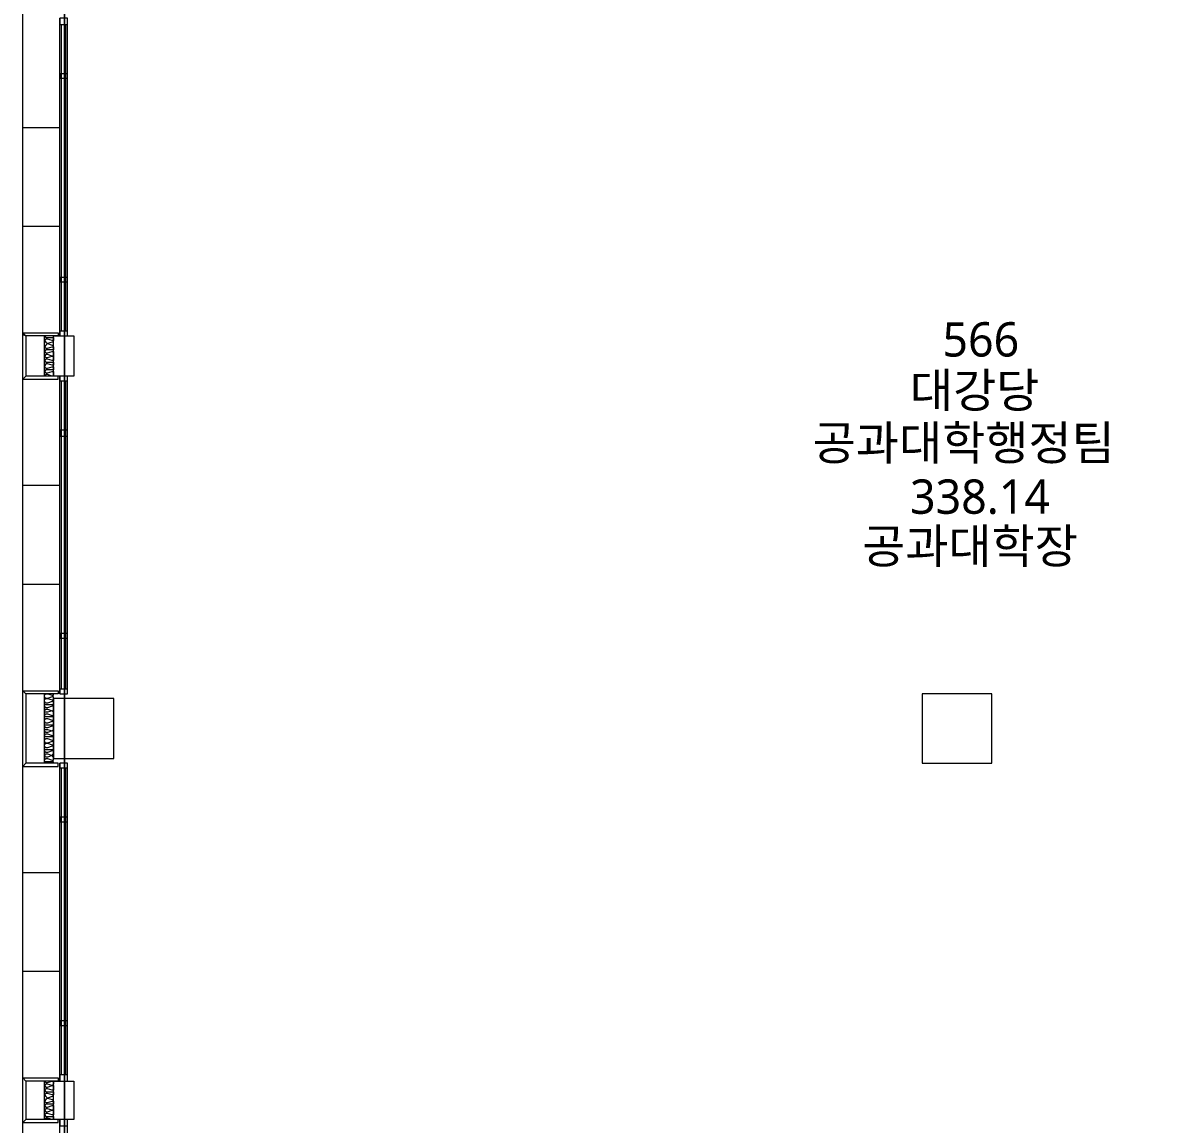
# Model space of a CAD drawing. Header units: millimetres. Extents: x -4048 to 127016, y -1911 to 106724.
# Drawn here: x 62027 to 73513, y 68490 to 79595 of the extents above; entities that cross this region are included whole.
import ezdxf

# ---------------------------------------------------------------- set-up
doc = ezdxf.new("R2010")
doc.units = ezdxf.units.MM
doc.layers.add('PDF_문자', color=7, linetype='Continuous')
doc.layers.add('PDF_형상', color=7, linetype='Continuous')
doc.styles.add('PDF 맑은 고딕', font='malgun.ttf')

msp = doc.modelspace()

# ---------------------------------------------------------------- linework, layer by layer
at = {"layer": 'PDF_형상', "lineweight": 5}
for points in [[(62447, 67479), (62447, 84369), (62447, 87744), (80955, 87744), (81748, 87744), (81748, 67479)], [(67781, 39391), (67781, 41801), (62027, 41801), (62027, 86516)], [(62400, 76437), (62400, 79641)], [(62478, 76437), (62478, 79641)], [(62416, 76484), (62416, 79579)], [(62462, 76484), (62462, 79579)], [(62400, 78537), (62027, 78537)], [(62400, 77542), (62027, 77542)], [(62400, 72829), (62400, 76033)], [(62416, 72876), (62416, 75986)], [(62462, 72876), (62462, 75986)], [(62478, 72829), (62478, 76033)], [(62400, 74929), (62027, 74929)], [(62400, 73933), (62027, 73933)], [(62245, 72129), (62245, 72829)], [(62338, 72129), (62338, 72145), (62322, 72145), (62276, 72145), (62260, 72145), (62245, 72145), (62245, 72160), (62260, 72176), (62276, 72176), (62322, 72160), (62338, 72160), (62338, 72176), (62338, 72192), (62322, 72207), (62276, 72192), (62260, 72192), (62245, 72207), (62260, 72223), (62276, 72223), (62322, 72207), (62338, 72223), (62338, 72238), (62338, 72254), (62322, 72254), (62276, 72238), (62260, 72238), (62245, 72254), (62245, 72269), (62260, 72269), (62276, 72269), (62322, 72269), (62338, 72269), (62338, 72285), (62338, 72300), (62322, 72300), (62276, 72285), (62260, 72285), (62245, 72300), (62245, 72316), (62260, 72331), (62276, 72331), (62260, 72331), (62245, 72347), (62245, 72363), (62260, 72378), (62276, 72378), (62322, 72363), (62338, 72363), (62338, 72378), (62338, 72394), (62322, 72394), (62276, 72394), (62260, 72394), (62245, 72394), (62245, 72409), (62260, 72425), (62276, 72425), (62322, 72409), (62338, 72409), (62338, 72425), (62338, 72456), (62322, 72456), (62276, 72440), (62260, 72440), (62245, 72456), (62245, 72471), (62260, 72471), (62276, 72471), (62322, 72456), (62338, 72471), (62338, 72487), (62338, 72503), (62322, 72503), (62276, 72487), (62260, 72487), (62245, 72503), (62245, 72518), (62260, 72518), (62276, 72518), (62322, 72518), (62338, 72518), (62338, 72534), (62338, 72549), (62322, 72549), (62276, 72534), (62260, 72534), (62245, 72549), (62245, 72565), (62260, 72580), (62276, 72580), (62322, 72565), (62338, 72565), (62338, 72580), (62338, 72596), (62322, 72596), (62276, 72596), (62260, 72596), (62245, 72596), (62245, 72611), (62260, 72627), (62276, 72627), (62322, 72611), (62338, 72611), (62338, 72627), (62338, 72643), (62322, 72658), (62276, 72643), (62260, 72643), (62245, 72643), (62245, 72658), (62260, 72674), (62276, 72674), (62322, 72658), (62338, 72658), (62338, 72689), (62338, 72705), (62322, 72705), (62276, 72689), (62260, 72689), (62245, 72705), (62245, 72720), (62260, 72720), (62276, 72720), (62322, 72720), (62338, 72720), (62338, 72736), (62338, 72751), (62322, 72751), (62276, 72736), (62260, 72736), (62245, 72751), (62245, 72767), (62260, 72783), (62276, 72783), (62260, 72783), (62245, 72798), (62245, 72814), (62260, 72829), (62276, 72829), (62322, 72814), (62338, 72814), (62338, 72829)], [(62400, 68925), (62400, 72129)], [(62416, 68988), (62416, 72083)], [(62462, 68988), (62462, 72083)], [(62478, 68925), (62478, 72129)], [(62400, 71025), (62027, 71025)], [(62400, 70030), (62027, 70030)], [(62400, 65333), (62400, 68537)], [(62478, 65333), (62478, 68537)]]:
    msp.add_lwpolyline(points, dxfattribs=at)
for points in [[(67268, 84369), (66335, 84369), (64935, 84369), (62447, 84369), (62447, 67479), (67502, 67479), (67502, 64711), (69897, 64711), (69897, 67479), (73505, 67479), (73505, 64711), (75900, 64711), (75900, 67479), (80955, 67479), (80955, 84369), (78466, 84369), (77066, 84369), (76133, 84369), (74874, 86002), (68512, 86002)], [(62478, 79579), (62478, 79641), (62400, 79641), (62400, 79579)], [(62478, 79035), (62478, 79081), (62400, 79081), (62400, 79035)], [(62478, 76982), (62478, 77028), (62400, 77028), (62400, 76982)], [(62058, 76437), (62027, 76469), (62385, 76469), (62385, 76437)], [(62058, 76437), (62027, 76469), (62385, 76469), (62385, 76437)], [(62058, 76033), (62027, 76002), (62385, 76002), (62385, 76033), (62058, 76033), (62027, 76002), (62027, 76453), (62058, 76437)], [(62058, 76033), (62027, 76002), (62385, 76002), (62385, 76033), (62058, 76033), (62027, 76002), (62027, 76453), (62058, 76437)], [(62276, 76422), (62322, 76422), (62338, 76422), (62338, 76406), (62338, 76391), (62322, 76391), (62276, 76406), (62260, 76406), (62245, 76391), (62260, 76375), (62276, 76360), (62260, 76344), (62245, 76329), (62260, 76313), (62276, 76313), (62322, 76329), (62338, 76329), (62338, 76313), (62338, 76297), (62322, 76297), (62276, 76297), (62260, 76297), (62245, 76282), (62260, 76266), (62276, 76266), (62322, 76282), (62338, 76282), (62338, 76266), (62338, 76251), (62338, 76235), (62322, 76235), (62276, 76251), (62260, 76251), (62245, 76235), (62260, 76220), (62276, 76220), (62322, 76235), (62338, 76235), (62338, 76220), (62338, 76204), (62338, 76189), (62322, 76189), (62276, 76204), (62260, 76204), (62245, 76189), (62260, 76173), (62276, 76173), (62322, 76173), (62338, 76173), (62338, 76157), (62338, 76142), (62322, 76142), (62276, 76157), (62260, 76157), (62245, 76126), (62260, 76111), (62276, 76111), (62322, 76126), (62338, 76126), (62338, 76111), (62338, 76095), (62322, 76095), (62276, 76095), (62260, 76095), (62245, 76080), (62260, 76064), (62276, 76064), (62322, 76080), (62338, 76080), (62338, 76064), (62338, 76049), (62338, 76033), (62322, 76033), (62276, 76049), (62260, 76049), (62245, 76033), (62245, 76437), (62260, 76422)], [(62338, 76437), (62540, 76437), (62540, 76033), (62338, 76033)], [(62478, 76437), (62478, 76484), (62400, 76484), (62400, 76437)], [(62276, 76360), (62322, 76344), (62338, 76344), (62338, 76360), (62338, 76375), (62322, 76375)], [(62478, 75986), (62478, 76033), (62400, 76033), (62400, 75986)], [(62478, 75426), (62478, 75489), (62400, 75489), (62400, 75426)], [(62478, 73389), (62478, 73436), (62400, 73436), (62400, 73389)], [(62058, 72129), (62027, 72098), (62385, 72098), (62385, 72129), (62058, 72129), (62027, 72098), (62027, 72860), (62058, 72829)], [(62058, 72829), (62027, 72860), (62385, 72860), (62385, 72829)], [(62058, 72129), (62027, 72098), (62385, 72098), (62385, 72129), (62058, 72129), (62027, 72098), (62027, 72860), (62058, 72829)], [(62058, 72829), (62027, 72860), (62385, 72860), (62385, 72829)], [(62478, 72829), (62478, 72876), (62400, 72876), (62400, 72829)], [(71794, 72829), (71094, 72829), (71094, 72129), (71794, 72129)], [(62276, 72783), (62322, 72767), (62338, 72767), (62338, 72783), (62338, 72798), (62322, 72798)], [(62945, 72783), (62338, 72783), (62338, 72176), (62945, 72176)], [(62276, 72331), (62322, 72316), (62338, 72316), (62338, 72331), (62338, 72347), (62322, 72347)], [(62478, 72083), (62478, 72129), (62400, 72129), (62400, 72083)], [(62478, 71538), (62478, 71585), (62400, 71585), (62400, 71538)], [(62478, 69485), (62478, 69532), (62400, 69532), (62400, 69485)], [(62058, 68925), (62027, 68957), (62385, 68957), (62385, 68925)], [(62058, 68537), (62027, 68506), (62027, 68957), (62058, 68925)], [(62058, 68925), (62027, 68957), (62385, 68957), (62385, 68925)], [(62058, 68537), (62027, 68506), (62027, 68957), (62058, 68925)], [(62276, 68910), (62322, 68925), (62338, 68925), (62338, 68910), (62338, 68894), (62322, 68879), (62276, 68894), (62260, 68894), (62245, 68879), (62260, 68863), (62276, 68863), (62322, 68879), (62338, 68879), (62338, 68863), (62338, 68848), (62338, 68832), (62322, 68832), (62276, 68848), (62260, 68848), (62245, 68832), (62260, 68817), (62276, 68817), (62322, 68817), (62338, 68817), (62338, 68801), (62338, 68785), (62322, 68785), (62276, 68801), (62260, 68801), (62245, 68785), (62260, 68770), (62276, 68754), (62260, 68739), (62245, 68723), (62260, 68708), (62276, 68708), (62322, 68723), (62338, 68723), (62338, 68708), (62338, 68692), (62322, 68692), (62276, 68692), (62260, 68692), (62245, 68677), (62260, 68661), (62276, 68661), (62322, 68677), (62338, 68677), (62338, 68661), (62338, 68645), (62338, 68630), (62322, 68630), (62276, 68645), (62260, 68645), (62245, 68630), (62260, 68614), (62276, 68614), (62322, 68630), (62338, 68630), (62338, 68614), (62338, 68599), (62338, 68583), (62322, 68583), (62276, 68599), (62260, 68599), (62245, 68583), (62260, 68568), (62276, 68568), (62322, 68568), (62338, 68568), (62338, 68552), (62338, 68537), (62322, 68537), (62276, 68552), (62260, 68552), (62245, 68537), (62245, 68925), (62260, 68910)], [(62540, 68925), (62540, 68537), (62338, 68537), (62338, 68925)], [(62478, 68925), (62478, 68988), (62400, 68988), (62400, 68925)], [(62276, 68754), (62322, 68739), (62338, 68739), (62338, 68754), (62338, 68770), (62322, 68770)], [(62058, 68537), (62027, 68506), (62385, 68506), (62385, 68537)], [(62058, 68537), (62027, 68506), (62385, 68506), (62385, 68537)], [(62478, 68474), (62478, 68537), (62400, 68537), (62400, 68474)]]:
    msp.add_lwpolyline(points, close=True, dxfattribs=at)

# ---------------------------------------------------------------- texts
at = {"layer": 'PDF_문자', "char_height": 346.5, "attachment_point": 4, "style": 'PDF 맑은 고딕'}
for s, insert in [('566', (71297, 76400)), ('대강당', (70970, 75871)), ('공과대학행정팀', (69990, 75342)), ('338.14', (70970, 74814)), ('공과대학장', (70488, 74301))]:
    msp.add_mtext(s, dxfattribs=dict(at, insert=insert))

doc.saveas('drawing.dxf')
